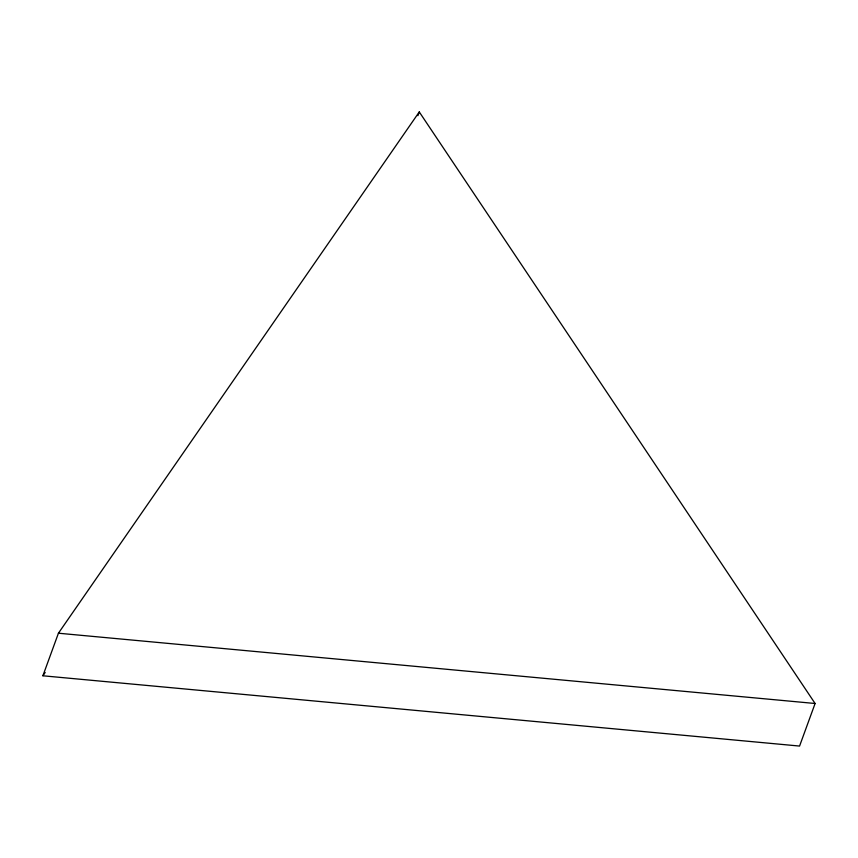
<?xml version="1.0" encoding="UTF-8"?>
<svg xmlns="http://www.w3.org/2000/svg" width="858" height="858" viewBox="0 0 858 858"><rect width="100%" height="100%" fill="white"/><g stroke="black" fill="none" stroke-linecap="round" stroke-linejoin="round"><path stroke-width="1.29" d="M42.9 675.782L58.43 633.215L419.272 111.937L815.1 703.496L799.57 746.063L42.9 675.782L45.184 672.479M417.91 115.691L419.272 111.937M58.43 633.215L815.1 703.496"/></g></svg>
